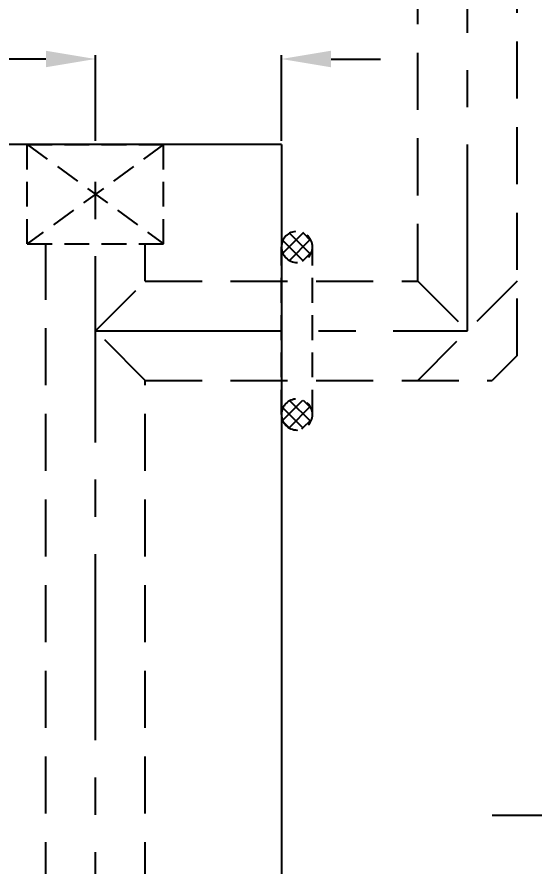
# Model space of a CAD drawing. Header units: millimetres. Extents: x 28656 to 29764, y -21384 to -20601.
# Drawn here: x 28918.4 to 28960.1, y -20761.5 to -20693 of the extents above; entities that cross this region are included whole.
import ezdxf

# ---------------------------------------------------------------- set-up
doc = ezdxf.new("R2010")
doc.units = ezdxf.units.MM
doc.header["$LTSCALE"] = 8
doc.linetypes.add('CENTER', pattern=[2, 1.25, -0.25, 0.25, -0.25])
doc.linetypes.add('HIDDEN', pattern=[0.375, 0.25, -0.125])
doc.layers.get('DEFPOINTS').update_dxf_attribs({"color": 6})
doc.layers.add('Cav-cor', color=30, linetype='Continuous')
doc.layers.add('WT', color=4, linetype='Continuous')
doc.layers.add('dim', color=3, linetype='Continuous', lineweight=15)
doc.styles.get("Standard").update_dxf_attribs({"font": 'txt.shx', "width": 0.8, "bigfont": 'chineset.shx'})
doc.dimstyles.new('ISO-25', dxfattribs={"dimtxt": 5, "dimasz": 4, "dimexe": 0.3, "dimexo": 0.3, "dimtad": 0, "dimzin": 1, "dimdsep": 46, "dimtxsty": 'Standard', "dimcen": 0, "dimclrd": 3, "dimclre": 3, "dimclrt": 3, "dimazin": 0, "dimtfac": 1, "dimtofl": 0, "dimtmove": 0, "dimatfit": 0, "dimfxl": 0, "dimarcsym": 0})

# ---------------------------------------------------------------- blocks, each defined once
blk = doc.blocks.new('*D26571')
at = {"layer": 'DEFPOINTS', "color": 0}
for p in [(28989.695, -20757.331), (28964.695, -20773.266), (28989.695, -20774.266)]:
    blk.add_point(p, dxfattribs=at)
at = {"layer": 'dim', "color": 3, "lineweight": -2}
for p, q in [((28960.695, -20757.331), (28956.695, -20757.331)), ((28964.695, -20772.966), (28964.695, -20757.031)), ((28989.695, -20773.966), (28989.695, -20757.031)), ((28993.695, -20757.331), (28997.695, -20757.331))]:
    blk.add_line(p, q, dxfattribs=at)
at = {"layer": 'dim', "color": 3}
for points in [[(28960.695, -20757.997), (28960.695, -20756.664), (28964.695, -20757.331)], [(28993.695, -20756.664), (28993.695, -20757.997), (28989.695, -20757.331)]]:
    blk.add_solid(points, dxfattribs=at)
at = {"layer": 'dim', "color": 3, "insert": (29005.653, -20757.331), "char_height": 5, "attachment_point": 5}
blk.add_mtext('25.00', dxfattribs=at)
blk = doc.blocks.new('20150513.114825')
at = {"layer": 'WT', "color": 125, "linetype": 'HIDDEN'}
for p, q in [((-5.5, 8), (5.5, 8)), ((5.5, 8), (-5.5, 0)), ((-5.5, 8), (5.5, 0)), ((-5.5, 0), (-5.5, 8)), ((5.5, 0), (5.5, 8)), ((-5.5, 0), (5.5, 0))]:
    blk.add_line(p, q, dxfattribs=at)
blk = doc.blocks.new('20150513.134757')
at = {"layer": 'WT', "linetype": 'HIDDEN'}
h = blk.add_hatch(dxfattribs=at)
h.set_pattern_fill('ANSI37', color=125, scale=0.25, angle=180, style=0)
h.set_pattern_definition([(135, (36119.48756, -17509.4995), (0.561266008, 0.561266008), []), (45, (36119.48756, -17509.4995), (0.561266008, -0.561266008), [])])
h.paths.add_polyline_path([(-8, 1.25, -1), (-5.5, 1.25, -1)])
h.paths.add_polyline_path([(5.5, 1.25, -1), (8, 1.25, -1)])
at = {"layer": 'WT', "color": 125, "linetype": 'HIDDEN'}
for p, q in [((-6.75, 2.5), (6.75, 2.5)), ((-6.75, 0), (6.75, 0))]:
    blk.add_line(p, q, dxfattribs=at)
for centre in [(-6.75, 1.25), (6.75, 1.25)]:
    blk.add_circle(centre, 1.25, dxfattribs=at)
blk = doc.blocks.new('*D27489')
at = {"layer": 'DEFPOINTS', "color": 0}
for p in [(28924.695, -20696.375), (28924.695, -20703.266), (28939.695, -20703.266)]:
    blk.add_point(p, dxfattribs=at)
at = {"layer": 'dim', "color": 3, "lineweight": -2}
for p, q in [((28920.695, -20696.375), (28916.695, -20696.375)), ((28924.695, -20702.966), (28924.695, -20696.075)), ((28939.695, -20702.966), (28939.695, -20696.075)), ((28943.695, -20696.375), (28947.695, -20696.375))]:
    blk.add_line(p, q, dxfattribs=at)
at = {"layer": 'dim', "color": 3}
for points in [[(28920.695, -20697.041), (28920.695, -20695.708), (28924.695, -20696.375)], [(28943.695, -20695.708), (28943.695, -20697.041), (28939.695, -20696.375)]]:
    blk.add_solid(points, dxfattribs=at)
at = {"layer": 'dim', "color": 3, "insert": (28909.403, -20696.375), "char_height": 5, "attachment_point": 5}
blk.add_mtext('15.00', dxfattribs=at)

msp = doc.modelspace()

# ---------------------------------------------------------------- linework, layer by layer
at = {"layer": 'Cav-cor', "color": 241}
for q in [(28858.695, -20703.266), (28939.695, -20943.266)]:
    msp.add_line((28939.695, -20703.266), q, dxfattribs=at)
at = {"layer": 'WT', "color": 125, "linetype": 'CENTER', "ltscale": 1.5}
for p, q in [((28954.695, -20718.266), (28954.695, -20648.266)), ((28924.695, -20823.266), (28924.695, -20703.266)), ((28924.695, -20718.266), (28954.695, -20718.266))]:
    msp.add_line(p, q, dxfattribs=at)
at = {"layer": 'WT', "color": 125, "linetype": 'HIDDEN', "ltscale": 2.3}
for p, q in [((28950.695, -20714.266), (28950.695, -20678.266)), ((28958.695, -20720.266), (28958.695, -20678.266)), ((28920.695, -20819.266), (28920.695, -20711.266)), ((28928.695, -20714.266), (28928.695, -20711.266)), ((28924.695, -20718.266), (28928.695, -20714.266)), ((28928.695, -20714.266), (28950.695, -20714.266)), ((28950.695, -20714.266), (28954.695, -20718.266)), ((28958.695, -20714.266), (28950.695, -20722.266)), ((28928.695, -20722.266), (28924.695, -20718.266)), ((28958.695, -20720.266), (28956.695, -20722.266)), ((28928.695, -20819.266), (28928.695, -20722.266)), ((28928.695, -20722.266), (28956.695, -20722.266))]:
    msp.add_line(p, q, dxfattribs=at)

# ---------------------------------------------------------------- block references
msp.add_blockref('20150513.114825', (28924.695, -20711.266), dxfattribs=at)
at = {"layer": 'WT', "color": 125, "linetype": 'HIDDEN', "ltscale": 2.3, "xscale": -1, "rotation": -90}
msp.add_blockref('20150513.134757', (28939.695, -20718.266), dxfattribs=at)

# ---------------------------------------------------------------- dimensions: what is measured, and where the dimension line sits
at = {"layer": 'dim'}
dim = msp.add_linear_dim(base=(28924.695, -20696.375), p1=(28939.695, -20703.266), p2=(28924.695, -20703.266), dimstyle='ISO-25', dxfattribs=at)
dim.commit()
dim.dimension.update_dxf_attribs({"geometry": '*D27489', "text_midpoint": (28909.403, -20696.375)})
dim = msp.add_linear_dim(base=(28989.695, -20757.331), p1=(28964.695, -20773.266), p2=(28989.695, -20774.266), dimstyle='ISO-25', dxfattribs=at)
dim.commit()
dim.dimension.update_dxf_attribs({"geometry": '*D26571', "text_midpoint": (29005.653, -20757.331), "dimtype": 160})

doc.saveas('drawing.dxf')
